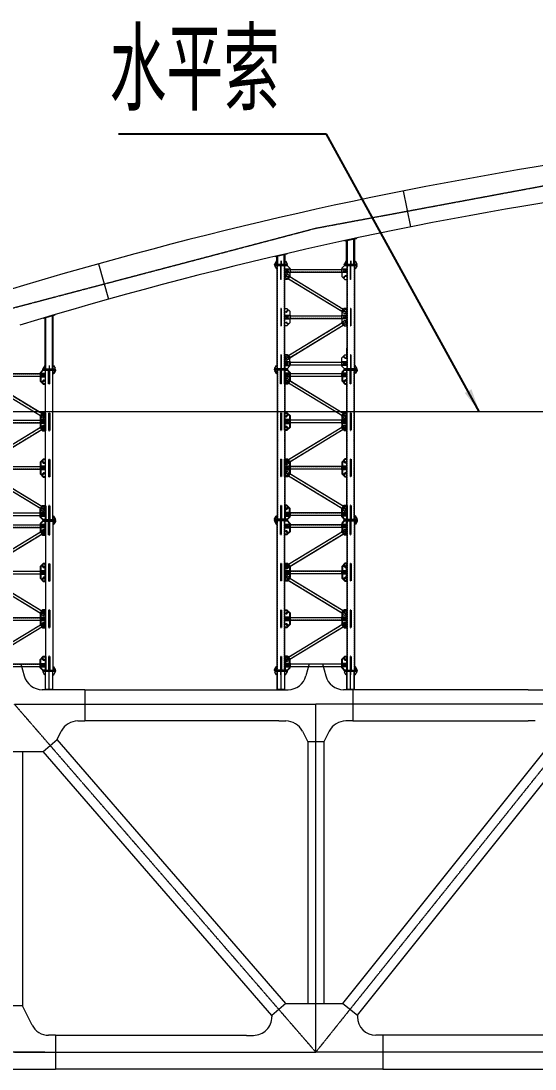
# Model space of a CAD drawing. Extents: x -2876908 to 633791, y -1383861 to 872234.
# Drawn here: x -272537 to -250370, y 749165 to 794340 of the extents above; entities that cross this region are included whole.
import ezdxf

# ---------------------------------------------------------------- set-up
doc = ezdxf.new("R2010")
doc.units = 0
doc.header["$LTSCALE"] = 5
doc.header["$MEASUREMENT"] = 0
for name, pattern in [('ACAD_ISO10W100', [18, 12, -3, 0, -3]), ('CENTER', [2, 1.25, -0.25, 0.25, -0.25]), ('DASHED', [0.75, 0.5, -0.25])]:
    doc.linetypes.add(name, pattern=pattern)
doc.layers.get('0').update_dxf_attribs({"linetype": 'CONTINUOUS', "lineweight": 25})
for name, color, linetype, lineweight in [('2细实线', 5, 'CONTINUOUS', 18), ('3中心线', 6, 'CENTER', 18), ('5标注', 3, 'CONTINUOUS', 15), ('6文本', 7, 'CONTINUOUS', 15), ('7边界线', 8, 'CONTINUOUS', 15), ('DIM', 3, 'CONTINUOUS', 0), ('STGJ_BOLT_THIN', 9, 'CONTINUOUS', 0), ('STXT_XG_END_THIN', 2, 'CONTINUOUS', 0), ('STXT_XG_THIN', 2, 'CONTINUOUS', 0), ('STXT_XG_TNDSH', 6, 'DASHED', 0)]:
    doc.layers.add(name, color=color, linetype=linetype, lineweight=lineweight)
doc.layers.add('M_Prof', color=2, linetype='CONTINUOUS')
doc.layers.add('M_Profx', color=2, linetype='CONTINUOUS')
doc.styles.add('TSSD_Dimension', font='tssdeng.shx', dxfattribs={"width": 0.7, "bigfont": 'hztxt.shx'})
doc.styles.add('TSSD_NORM', font='tssdeng.shx', dxfattribs={"width": 0.7, "bigfont": 'hztxt.shx'})
doc.dimstyles.new('TSSD_100_100', dxfattribs={"dimtxt": 300, "dimasz": 100, "dimexe": 100, "dimexo": 250, "dimgap": 100, "dimtad": 1, "dimdec": 0, "dimzin": 0, "dimdsep": 46, "dimtxsty": 'TSSD_Dimension', "dimblk": 'ARCHTICK', "dimblk1": 'ARCHTICK', "dimblk2": 'ARCHTICK', "dimcen": 0, "dimdle": 100, "dimclrt": 7, "dimadec": 0, "dimazin": 0, "dimtfac": 1, "dimtdec": 0, "dimtix": 1, "dimtmove": 2, "dimatfit": 3, "dimfxl": 1, "dimtolj": 1, "dimtzin": 0, "dimarcsym": 0})

# ---------------------------------------------------------------- blocks, each defined once
blk = doc.blocks.new('f234w2')
at = {"layer": '3中心线'}
for p, q in [((414704, -13474), (401704, 1526)), ((401704, 1526), (414704, 1526)), ((414704, -13474), (426704, 1526)), ((426704, 1526), (414704, 1526)), ((414704, -13474), (414704, 1526)), ((403013, -13474), (388704, -13474)), ((401704, -13474), (414704, -13474)), ((428013, -13474), (414704, -13474))]:
    blk.add_line(p, q, dxfattribs=at)
at = {"layer": '7边界线'}
for p, q in [((401988, 3265), (402130, 2741)), ((414419, 3265), (414277, 2741)), ((414419, 3265), (414988, 3265)), ((414988, 3265), (415130, 2741)), ((404744, 2150), (402902, 2150)), ((404744, 2150), (413505, 2150)), ((404744, 2150), (404744, 800)), ((416300, 2150), (415902, 2150)), ((423855, 2150), (416300, 2150)), ((416300, 2150), (416300, 800)), ((423855, 2150), (425505, 2150)), ((404444, 800), (404744, 800)), ((413107, 800), (404744, 800)), ((413107, 800), (413407, 800)), ((416300, 800), (416000, 800)), ((416300, 800), (423855, 800)), ((424155, 800), (423855, 800)), ((402947, -520), (403552, 4)), ((403552, 4), (403728, 358)), ((413410, -11371), (403552, 4)), ((414123, 358), (414354, -104)), ((415284, 358), (415054, -104)), ((414354, -104), (414354, -11376)), ((415054, -104), (414354, -104)), ((415054, -104), (415054, -11376)), ((415870, -11376), (424955, -20)), ((400757, -520), (402947, -520)), ((402054, -520), (402054, -11481)), ((412805, -11895), (402947, -520)), ((416494, -11876), (425579, -520)), ((402054, -11481), (401354, -11481)), ((402465, -12304), (402054, -11481)), ((413415, -11376), (412810, -11900)), ((413415, -11376), (415870, -11376)), ((415870, -11376), (416494, -11876)), ((412810, -11900), (412810, -11950)), ((416494, -11876), (416494, -11946)), ((403480, -12746), (403180, -12746)), ((403480, -12746), (403480, -14202)), ((403480, -12746), (411710, -12746)), ((411710, -12746), (411710, -12750)), ((411710, -12750), (412010, -12750)), ((417594, -12746), (417294, -12746)), ((424927, -12746), (417594, -12746)), ((417594, -12746), (417594, -14202)), ((391918, -14202), (403480, -14202)), ((417594, -14202), (403480, -14202)), ((417594, -14202), (428480, -14202))]:
    blk.add_line(p, q, dxfattribs=at)
for centre, start, end in [((402902, 2950), 195.1751, 270), ((413505, 2950), 270, 344.8249), ((415902, 2950), 195.1751, 270), ((404444, 0), 90, 153.4349), ((413407, 0), 26.5651, 90), ((416000, 0), 90, 153.4349), ((412010, -11950), 269.9983, 0), ((417294, -11946), 180, 270), ((403180, -11946), 206.5651, 270)]:
    blk.add_arc(centre, 800, start, end, dxfattribs=at)
blk = doc.blocks.new('立面图')
at = {"layer": '3中心线'}
blk.add_lwpolyline([(340445, 946), (349873, 5710), (362873, 11231), (375873, 15705), (388873, 19130), (400873, 21362), (412873, 22701), (424873, 23148), (436873, 22701), (448873, 21362), (460873, 19130), (473873, 15705), (486873, 11231), (499873, 5710), (509301, 946)], dxfattribs=at)
at = {"layer": '7边界线', "ltscale": 0.1}
for p, q in [((392644, 20732), (392952, 19180)), ((379500, 17593), (379929, 16065))]:
    blk.add_line(p, q, dxfattribs=at)
for centre, radius, start, end in [((426713, -151010), 175088, 98.52519, 106.95875), ((426612, -150318), 172808, 98.52687, 106.99449)]:
    blk.add_arc(centre, radius, start, end, dxfattribs=at)
at = {"layer": '5标注'}
blk.add_blockref('f234w2', (-25830, -2913), dxfattribs=at)
blk = doc.blocks.new('孔')
blk.add_circle((22022, 20887), 13.3)
at = {"layer": 'STGJ_BOLT_THIN'}
for p, q in [((21992, 20887), (22052, 20887)), ((22022, 20917), (22022, 20857))]:
    blk.add_line(p, q, dxfattribs=at)
blk = doc.blocks.new('6.5M11')
at = {"color": 5}
for p, q in [((128499, 27955), (128499, 28558)), ((128519, 27955), (128519, 28558)), ((128519, 27955), (128499, 27955)), ((128499, 24701), (128499, 23955)), ((128499, 24701), (128519, 24701)), ((128519, 24701), (128519, 23955)), ((128519, 23955), (128499, 23955))]:
    blk.add_line(p, q, dxfattribs=at)
for p, q in [((128499, 28377), (128519, 28377)), ((128499, 28350), (128519, 28350)), ((128499, 28307), (128519, 28307)), ((128499, 28280), (128519, 28280)), ((128499, 28114), (128519, 28114)), ((128499, 28088), (128519, 28088)), ((128499, 28078), (128519, 28078)), ((128499, 28051), (128519, 28051)), ((128499, 26605), (128519, 26605)), ((128499, 26579), (128519, 26579)), ((128499, 26569), (128519, 26569)), ((128499, 26543), (128519, 26543)), ((128499, 26377), (128519, 26377)), ((128499, 26350), (128519, 26350)), ((128499, 26307), (128519, 26307)), ((128499, 26280), (128519, 26280)), ((128499, 26101), (128519, 26101)), ((128499, 26065), (128519, 26065)), ((128519, 24605), (128499, 24605)), ((128519, 24579), (128499, 24579)), ((128519, 24569), (128499, 24569)), ((128519, 24543), (128499, 24543)), ((128519, 24377), (128499, 24377)), ((128519, 24350), (128499, 24350)), ((128519, 24307), (128499, 24307)), ((128519, 24280), (128499, 24280)), ((128519, 24101), (128499, 24101)), ((128519, 24065), (128499, 24065)), ((128519, 22605), (128499, 22605)), ((128519, 22579), (128499, 22579)), ((128519, 22569), (128499, 22569)), ((128519, 22543), (128499, 22543)), ((128519, 22377), (128499, 22377)), ((128519, 22350), (128499, 22350)), ((128519, 22307), (128499, 22307)), ((128519, 22280), (128499, 22280))]:
    blk.add_line(p, q)
at = {"color": 241}
for p, q in [((128499, 26701), (128499, 25955)), ((128519, 26701), (128499, 26701)), ((128519, 26701), (128519, 25955)), ((128499, 25955), (128519, 25955)), ((128499, 22701), (128499, 22093)), ((128499, 22701), (128519, 22701)), ((128519, 22701), (128519, 22093))]:
    blk.add_line(p, q, dxfattribs=at)
at = {"color": 6}
for points in [[(128247, 28578), (128772, 28578), (128772, 28558), (128247, 28558)], [(128247, 22078), (128772, 22078), (128772, 22098), (128247, 22098)]]:
    blk.add_lwpolyline(points, close=True, dxfattribs=at)
for points in [[(128247, 28558), (128247, 28528), (128317, 28408), (128347, 28408)], [(128247, 28558), (128247, 28528), (128317, 28408), (128347, 28408)], [(128247, 22098), (128247, 22128), (128317, 22248), (128347, 22248)], [(128247, 22098), (128247, 22128), (128317, 22248), (128347, 22248)]]:
    blk.add_lwpolyline(points, dxfattribs=at)
at = {"color": 241}
for points in [[(128672, 28558), (128772, 28558), (128882, 28438), (128882, 28109), (128789, 27955), (128672, 27955), (128672, 28558)], [(128672, 24701), (128789, 24701), (128882, 24548), (128882, 24109), (128789, 23955), (128672, 23955), (128672, 24701)]]:
    blk.add_lwpolyline(points, dxfattribs=at)
at = {"color": 5}
for points in [[(128672, 26701), (128761, 26701), (128882, 26580), (128882, 26077), (128761, 25955), (128672, 25955), (128672, 26701)], [(128672, 22701), (128672, 22098), (128772, 22098), (128882, 22218), (128882, 22580), (128761, 22701), (128672, 22701)]]:
    blk.add_lwpolyline(points, dxfattribs=at)
at = {"layer": 'STXT_XG_END_THIN'}
for p, q in [((128347, 28558), (128672, 28558)), ((128347, 22098), (128672, 22098))]:
    blk.add_line(p, q, dxfattribs=at)
at = {"layer": 'STXT_XG_THIN', "color": 2}
for p, q in [((128347, 28558), (128347, 22098)), ((128672, 28558), (128672, 22098))]:
    blk.add_line(p, q, dxfattribs=at)
at = {"layer": 'STXT_XG_TNDSH', "color": 2}
for p, q in [((128355, 28558), (128355, 22098)), ((128664, 28558), (128664, 22098))]:
    blk.add_line(p, q, dxfattribs=at)
for p in [(106715, 7476), (106715, 7406), (106715, 7213), (106775, 7177), (106785, 7476), (106785, 7406), (106715, 5476), (106715, 5406), (106785, 5476), (106785, 5406), (106715, 5213), (106765, 5164), (106715, 3476), (106715, 3406), (106715, 3213), (106775, 3177), (106785, 3476), (106785, 3406)]:
    blk.add_blockref('孔', p)
at = {"xscale": -1, "rotation": 180}
for p in [(106715, 47443), (106715, 47251), (106715, 47181), (106765, 47493), (106785, 47251), (106785, 47181), (106715, 45443), (106775, 45480), (106765, 43493), (106715, 43443), (106715, 43251), (106715, 43181), (106785, 43251), (106785, 43181)]:
    blk.add_blockref('孔', p, dxfattribs=at)
blk = doc.blocks.new('6.5M222')
at = {"color": 241}
for p, q in [((130499, 27955), (130499, 28558)), ((130519, 27955), (130519, 28558)), ((130519, 27955), (130499, 27955)), ((130499, 24701), (130499, 23955)), ((130499, 24701), (130519, 24701)), ((130519, 24701), (130519, 23955)), ((130519, 23955), (130499, 23955))]:
    blk.add_line(p, q, dxfattribs=at)
for p, q in [((130499, 28377), (130519, 28377)), ((130499, 28350), (130519, 28350)), ((130499, 28307), (130519, 28307)), ((130499, 28280), (130519, 28280)), ((130499, 28114), (130519, 28114)), ((130499, 28088), (130519, 28088)), ((130499, 28078), (130519, 28078)), ((130499, 28051), (130519, 28051)), ((130499, 26605), (130519, 26605)), ((130499, 26579), (130519, 26579)), ((130499, 26569), (130519, 26569)), ((130499, 26543), (130519, 26543)), ((130499, 26377), (130519, 26377)), ((130499, 26350), (130519, 26350)), ((130499, 26307), (130519, 26307)), ((130499, 26280), (130519, 26280)), ((130499, 26101), (130519, 26101)), ((130499, 26065), (130519, 26065)), ((130519, 24605), (130499, 24605)), ((130519, 24579), (130499, 24579)), ((130519, 24569), (130499, 24569)), ((130519, 24543), (130499, 24543)), ((130519, 24377), (130499, 24377)), ((130519, 24350), (130499, 24350)), ((130519, 24307), (130499, 24307)), ((130519, 24280), (130499, 24280)), ((130519, 24101), (130499, 24101)), ((130519, 24065), (130499, 24065)), ((130499, 22605), (130519, 22605)), ((130499, 22579), (130519, 22579)), ((130499, 22569), (130519, 22569)), ((130499, 22543), (130519, 22543)), ((130499, 22377), (130519, 22377)), ((130499, 22350), (130519, 22350)), ((130499, 22307), (130519, 22307)), ((130499, 22280), (130519, 22280))]:
    blk.add_line(p, q)
at = {"color": 5}
for p, q in [((130499, 26701), (130499, 25955)), ((130519, 26701), (130499, 26701)), ((130519, 26701), (130519, 25955)), ((130499, 25955), (130519, 25955)), ((130499, 22701), (130499, 22098)), ((130519, 22701), (130499, 22701)), ((130519, 22701), (130519, 22098))]:
    blk.add_line(p, q, dxfattribs=at)
for points in [[(130347, 28558), (130247, 28558), (130137, 28438), (130137, 28077), (130258, 27955), (130347, 27955)], [(130347, 24701), (130258, 24701), (130137, 24580), (130137, 24077), (130258, 23955), (130347, 23955)]]:
    blk.add_lwpolyline(points, dxfattribs=at)
at = {"color": 6}
for points in [[(130772, 28578), (130247, 28578), (130247, 28558), (130772, 28558)], [(130772, 22078), (130247, 22078), (130247, 22098), (130772, 22098)]]:
    blk.add_lwpolyline(points, close=True, dxfattribs=at)
for points in [[(130772, 28558), (130772, 28528), (130702, 28408), (130672, 28408)], [(130772, 28558), (130772, 28528), (130702, 28408), (130672, 28408)], [(130772, 22098), (130772, 22128), (130702, 22248), (130672, 22248)], [(130772, 22098), (130772, 22128), (130702, 22248), (130672, 22248)]]:
    blk.add_lwpolyline(points, dxfattribs=at)
at = {"color": 241}
for points in [[(130347, 26701), (130230, 26701), (130137, 26548), (130137, 26109), (130230, 25955), (130347, 25955), (130347, 26701)], [(130347, 22701), (130347, 22098), (130247, 22098), (130137, 22218), (130137, 22548), (130230, 22701), (130347, 22701)]]:
    blk.add_lwpolyline(points, dxfattribs=at)
at = {"layer": 'STXT_XG_END_THIN'}
for p, q in [((130672, 28558), (130347, 28558)), ((130672, 22098), (130347, 22098))]:
    blk.add_line(p, q, dxfattribs=at)
at = {"layer": 'STXT_XG_THIN', "color": 2}
for p, q in [((130347, 22098), (130347, 28558)), ((130672, 22098), (130672, 28558))]:
    blk.add_line(p, q, dxfattribs=at)
at = {"layer": 'STXT_XG_TNDSH', "color": 2}
for p, q in [((130355, 22098), (130355, 28558)), ((130664, 22098), (130664, 28558))]:
    blk.add_line(p, q, dxfattribs=at)
at = {"xscale": -1}
for p in [(152234, 7476), (152234, 7406), (152254, 7164), (152304, 7476), (152304, 7406), (152304, 7213), (152234, 5476), (152234, 5406), (152304, 5476), (152304, 5406), (152244, 5177), (152304, 5213), (152234, 3476), (152234, 3406), (152254, 3164), (152304, 3476), (152304, 3406), (152304, 3213)]:
    blk.add_blockref('孔', p, dxfattribs=at)
at = {"rotation": 180}
for p in [(152244, 47480), (152304, 47443), (152254, 45493), (152304, 45443), (152244, 43480), (152234, 43251), (152234, 43181), (152304, 43443), (152304, 43251), (152304, 43181)]:
    blk.add_blockref('孔', p, dxfattribs=at)
blk = doc.blocks.new('sahdlfhaskfhkjs')
at = {"layer": 'STXT_XG_END_THIN', "color": 3}
for p, q in [((11556664, 547825), (11556664, 547665)), ((11556664, 547665), (11556874, 547665)), ((11559299, 547665), (11559299, 547825)), ((11556664, 545825), (11556664, 545665)), ((11559299, 545665), (11559299, 545825)), ((11556664, 545665), (11556874, 545665)), ((11556664, 543825), (11556664, 543665)), ((11556664, 543665), (11556874, 543665)), ((11559299, 543665), (11559299, 543825)), ((11556664, 541825), (11556664, 541665)), ((11556664, 541665), (11556874, 541665)), ((11559299, 541665), (11559299, 541825))]:
    blk.add_line(p, q, dxfattribs=at)
at = {"layer": 'STXT_XG_THIN', "color": 3}
for p, q in [((11556874, 547825), (11556664, 547825)), ((11556864, 547825), (11556864, 547665)), ((11556874, 547825), (11556874, 547665)), ((11559089, 547802), (11556874, 547802)), ((11559089, 547688), (11556874, 547688)), ((11559089, 547825), (11559089, 547665)), ((11559299, 547825), (11559089, 547825)), ((11559299, 547665), (11559089, 547665)), ((11559099, 547825), (11559099, 547665)), ((11556874, 545825), (11556664, 545825)), ((11556864, 545825), (11556864, 545665)), ((11556874, 545825), (11556874, 545665)), ((11559089, 545802), (11556874, 545802)), ((11559089, 545825), (11559089, 545665)), ((11559299, 545825), (11559089, 545825)), ((11559099, 545825), (11559099, 545665)), ((11559089, 545688), (11556874, 545688)), ((11559299, 545665), (11559089, 545665)), ((11556874, 543825), (11556664, 543825)), ((11556864, 543825), (11556864, 543665)), ((11556874, 543825), (11556874, 543665)), ((11559089, 543802), (11556874, 543802)), ((11559089, 543688), (11556874, 543688)), ((11559089, 543825), (11559089, 543665)), ((11559299, 543825), (11559089, 543825)), ((11559299, 543665), (11559089, 543665)), ((11559099, 543825), (11559099, 543665)), ((11556874, 541825), (11556664, 541825)), ((11556864, 541825), (11556864, 541665)), ((11556874, 541825), (11556874, 541665)), ((11559089, 541802), (11556874, 541802)), ((11559089, 541688), (11556874, 541688)), ((11559089, 541825), (11559089, 541665)), ((11559299, 541825), (11559089, 541825)), ((11559299, 541665), (11559089, 541665)), ((11559099, 541825), (11559099, 541665))]:
    blk.add_line(p, q, dxfattribs=at)
at = {"layer": 'STXT_XG_THIN', "color": 241}
for p, q in [((11556664, 547530), (11556712, 547609)), ((11556664, 547530), (11556664, 547451)), ((11556870, 547513), (11556712, 547609)), ((11556862, 547519), (11556779, 547382)), ((11556664, 547451), (11556787, 547377)), ((11556870, 547513), (11556787, 547377)), ((11559105, 545997), (11556799, 547396)), ((11559164, 546094), (11556858, 547494)), ((11559176, 546114), (11559093, 545977)), ((11559093, 545977), (11559251, 545881)), ((11559184, 546108), (11559101, 545972)), ((11559299, 546039), (11559176, 546114)), ((11559299, 545960), (11559251, 545881)), ((11559299, 545960), (11559299, 546039)), ((11559105, 545494), (11556799, 544094)), ((11559164, 545396), (11556858, 543997)), ((11559093, 545513), (11559251, 545609)), ((11559176, 545377), (11559093, 545513)), ((11559184, 545382), (11559101, 545519)), ((11559299, 545451), (11559176, 545377)), ((11559299, 545530), (11559251, 545609)), ((11559299, 545530), (11559299, 545451)), ((11556664, 544039), (11556787, 544114)), ((11556664, 543960), (11556664, 544039)), ((11556664, 543960), (11556712, 543881)), ((11556870, 543977), (11556712, 543881)), ((11556862, 543972), (11556779, 544108)), ((11556870, 543977), (11556787, 544114)), ((11556664, 543530), (11556712, 543609)), ((11556664, 543530), (11556664, 543451)), ((11556664, 543451), (11556787, 543377)), ((11556870, 543513), (11556712, 543609)), ((11556862, 543519), (11556779, 543382)), ((11556870, 543513), (11556787, 543377)), ((11559164, 542094), (11556858, 543494)), ((11559105, 541997), (11556799, 543396)), ((11559176, 542114), (11559093, 541977)), ((11559184, 542108), (11559101, 541972)), ((11559299, 542039), (11559176, 542114)), ((11559093, 541977), (11559251, 541881)), ((11559299, 541960), (11559251, 541881)), ((11559299, 541960), (11559299, 542039))]:
    blk.add_line(p, q, dxfattribs=at)
at = {"layer": 'STXT_XG_TNDSH', "color": 3}
for p, q in [((11559089, 547798), (11556874, 547798)), ((11559089, 547692), (11556874, 547692)), ((11559089, 545798), (11556874, 545798)), ((11559089, 545692), (11556874, 545692)), ((11559089, 543798), (11556874, 543798)), ((11559089, 543692), (11556874, 543692)), ((11559089, 541798), (11556874, 541798)), ((11559089, 541692), (11556874, 541692))]:
    blk.add_line(p, q, dxfattribs=at)
at = {"layer": 'STXT_XG_TNDSH', "color": 241}
for p, q in [((11559107, 546000), (11556801, 547400)), ((11559162, 546091), (11556856, 547490)), ((11559107, 545490), (11556801, 544091)), ((11559162, 545400), (11556856, 544000)), ((11559162, 542091), (11556856, 543490)), ((11559107, 542000), (11556801, 543400))]:
    blk.add_line(p, q, dxfattribs=at)
for name, p in [('6.5M11', (11427972, 519417)), ('6.5M222', (11428972, 519417))]:
    blk.add_blockref(name, p)
blk = doc.blocks.new('hslhfkdjsdkjf')
at = {"color": 6}
for p, q in [((10440927, 1364081), (10440927, 1364061)), ((10441452, 1364081), (10441452, 1364061))]:
    blk.add_line(p, q, dxfattribs=at)
blk.add_line((10441026, 1363281), (10441352, 1363281))
at = {"layer": 'DIM', "color": 6}
for p, q in [((10440927, 1364081), (10441452, 1364081)), ((10440927, 1364061), (10441452, 1364061)), ((10440927, 1364061), (10440927, 1364030)), ((10440997, 1363910), (10440927, 1364030)), ((10440997, 1363910), (10441026, 1363910)), ((10441184, 1363910), (10441184, 1364061)), ((10441184, 1363910), (10441194, 1363910)), ((10441194, 1363910), (10441194, 1364061)), ((10441382, 1363910), (10441352, 1363910)), ((10441382, 1363910), (10441452, 1364030)), ((10441452, 1364061), (10441452, 1364030))]:
    blk.add_line(p, q, dxfattribs=at)
at = {"layer": 'DIM', "color": 2}
for p, q in [((10441026, 1363281), (10441026, 1364061)), ((10441034, 1363281), (10441034, 1364061)), ((10441344, 1363281), (10441344, 1364061)), ((10441352, 1363281), (10441352, 1364061))]:
    blk.add_line(p, q, dxfattribs=at)
at = {"layer": 'DIM', "color": 1, "linetype": 'ACAD_ISO10W100', "ltscale": 0.02}
blk.add_line((10441189, 1363281), (10441189, 1364081), dxfattribs=at)
blk = doc.blocks.new('flhdasdhfksfdjl')
at = {"color": 241}
for p, q in [((11534671, 549419), (11534671, 550022)), ((11534691, 549419), (11534691, 550022)), ((11534671, 549419), (11534691, 549419)), ((11537671, 548165), (11537671, 547419)), ((11537671, 548165), (11537691, 548165)), ((11537691, 548165), (11537691, 547419)), ((11537691, 547419), (11537671, 547419)), ((11534671, 546165), (11534671, 545562)), ((11534671, 546165), (11534691, 546165)), ((11534691, 546165), (11534691, 545562))]:
    blk.add_line(p, q, dxfattribs=at)
for p, q in [((11534691, 549840), (11534671, 549840)), ((11534691, 549813), (11534671, 549813)), ((11537691, 549840), (11537671, 549840)), ((11537691, 549813), (11537671, 549813)), ((11534691, 549770), (11534671, 549770)), ((11534691, 549743), (11534671, 549743)), ((11534691, 549578), (11534671, 549578)), ((11534691, 549551), (11534671, 549551)), ((11534691, 549541), (11534671, 549541)), ((11534691, 549515), (11534671, 549515)), ((11537691, 549770), (11537671, 549770)), ((11537691, 549743), (11537671, 549743)), ((11537691, 549578), (11537671, 549578)), ((11537691, 549551), (11537671, 549551)), ((11537691, 549541), (11537671, 549541)), ((11537691, 549515), (11537671, 549515)), ((11534691, 548069), (11534671, 548069)), ((11534691, 548042), (11534671, 548042)), ((11534691, 548033), (11534671, 548033)), ((11534691, 548006), (11534671, 548006)), ((11537691, 548069), (11537671, 548069)), ((11537691, 548042), (11537671, 548042)), ((11537691, 548033), (11537671, 548033)), ((11537691, 548006), (11537671, 548006)), ((11534691, 547840), (11534671, 547840)), ((11534691, 547813), (11534671, 547813)), ((11534691, 547770), (11534671, 547770)), ((11534691, 547743), (11534671, 547743)), ((11534691, 547564), (11534671, 547564)), ((11534691, 547528), (11534671, 547528)), ((11537691, 547840), (11537671, 547840)), ((11537691, 547813), (11537671, 547813)), ((11537691, 547770), (11537671, 547770)), ((11537691, 547743), (11537671, 547743)), ((11537691, 547564), (11537671, 547564)), ((11537691, 547528), (11537671, 547528)), ((11534691, 546069), (11534671, 546069)), ((11534691, 546042), (11534671, 546042)), ((11534691, 546033), (11534671, 546033)), ((11534691, 546006), (11534671, 546006)), ((11534691, 545840), (11534671, 545840)), ((11534691, 545813), (11534671, 545813)), ((11534691, 545770), (11534671, 545770)), ((11534691, 545743), (11534671, 545743)), ((11537691, 546069), (11537671, 546069)), ((11537691, 546042), (11537671, 546042)), ((11537691, 546033), (11537671, 546033)), ((11537691, 546006), (11537671, 546006)), ((11537691, 545840), (11537671, 545840)), ((11537691, 545813), (11537671, 545813)), ((11537691, 545770), (11537671, 545770)), ((11537691, 545743), (11537671, 545743))]:
    blk.add_line(p, q)
at = {"color": 5}
for p, q in [((11537671, 549419), (11537671, 550022)), ((11537691, 549419), (11537691, 550022)), ((11537671, 549419), (11537691, 549419)), ((11534671, 548165), (11534671, 547419)), ((11534671, 548165), (11534691, 548165)), ((11534691, 548165), (11534691, 547419)), ((11534691, 547419), (11534671, 547419)), ((11537671, 546165), (11537671, 545562)), ((11537671, 546165), (11537691, 546165)), ((11537691, 546165), (11537691, 545562))]:
    blk.add_line(p, q, dxfattribs=at)
at = {"color": 6}
for points in [[(11534418, 550042), (11534943, 550042), (11534943, 550022), (11534418, 550022)], [(11537943, 550042), (11537418, 550042), (11537418, 550022), (11537943, 550022)], [(11534418, 545542), (11534943, 545542), (11534943, 545562), (11534418, 545562)], [(11537943, 545542), (11537418, 545542), (11537418, 545562), (11537943, 545562)]]:
    blk.add_lwpolyline(points, close=True, dxfattribs=at)
for points in [[(11534418, 550022), (11534418, 549992), (11534488, 549872), (11534518, 549872)], [(11534418, 550022), (11534418, 549992), (11534488, 549872), (11534518, 549872)], [(11537943, 550022), (11537943, 549992), (11537873, 549872), (11537843, 549872)], [(11537943, 550022), (11537943, 549992), (11537873, 549872), (11537843, 549872)], [(11534418, 545562), (11534418, 545592), (11534488, 545712), (11534518, 545712)], [(11534418, 545562), (11534418, 545592), (11534488, 545712), (11534518, 545712)], [(11537943, 545562), (11537943, 545592), (11537873, 545712), (11537843, 545712)], [(11537943, 545562), (11537943, 545592), (11537873, 545712), (11537843, 545712)]]:
    blk.add_lwpolyline(points, dxfattribs=at)
at = {"color": 5}
for points in [[(11534843, 550022), (11534943, 550022), (11535054, 549902), (11535054, 549540), (11534932, 549419), (11534843, 549419)], [(11537518, 548165), (11537429, 548165), (11537308, 548043), (11537308, 547540), (11537429, 547419), (11537518, 547419)], [(11534843, 546165), (11534843, 545562), (11534943, 545562), (11535054, 545682), (11535054, 546043), (11534932, 546165), (11534843, 546165)]]:
    blk.add_lwpolyline(points, dxfattribs=at)
at = {"color": 241}
for points in [[(11537518, 550022), (11537418, 550022), (11537308, 549897), (11537308, 549572), (11537401, 549419), (11537518, 549419), (11537518, 550022)], [(11534843, 548165), (11534960, 548165), (11535054, 548011), (11535054, 547572), (11534960, 547419), (11534843, 547419), (11534843, 548165)], [(11537518, 546165), (11537518, 545562), (11537418, 545562), (11537308, 545687), (11537308, 546011), (11537401, 546165), (11537518, 546165)]]:
    blk.add_lwpolyline(points, dxfattribs=at)
at = {"layer": 'DIM'}
for p, q in [((11534843, 545997), (11534843, 546449)), ((11537518, 546210), (11537518, 546547))]:
    blk.add_line(p, q, dxfattribs=at)
at = {"layer": 'STXT_XG_END_THIN'}
for p, q in [((11534518, 550022), (11534843, 550022)), ((11537843, 550022), (11537518, 550022)), ((11534518, 545562), (11534843, 545562)), ((11537843, 545562), (11537518, 545562))]:
    blk.add_line(p, q, dxfattribs=at)
at = {"layer": 'STXT_XG_END_THIN', "color": 3}
for p, q in [((11534863, 549872), (11534863, 549712)), ((11537498, 549712), (11537498, 549872)), ((11534863, 549712), (11535074, 549712)), ((11534863, 547872), (11534863, 547712)), ((11534863, 547712), (11535074, 547712)), ((11537498, 547712), (11537498, 547872)), ((11534863, 545872), (11534863, 545712)), ((11534863, 545712), (11535074, 545712)), ((11537498, 545712), (11537498, 545872))]:
    blk.add_line(p, q, dxfattribs=at)
at = {"layer": 'STXT_XG_THIN', "color": 2}
for p, q in [((11534518, 550022), (11534518, 545562)), ((11534843, 550022), (11534843, 545562)), ((11537518, 545562), (11537518, 550022)), ((11537843, 545562), (11537843, 550022))]:
    blk.add_line(p, q, dxfattribs=at)
at = {"layer": 'STXT_XG_THIN', "color": 3}
for p, q in [((11535074, 549872), (11534863, 549872)), ((11535064, 549872), (11535064, 549712)), ((11535074, 549872), (11535074, 549712)), ((11537288, 549849), (11535074, 549849)), ((11537288, 549872), (11537288, 549712)), ((11537498, 549872), (11537288, 549872)), ((11537298, 549872), (11537298, 549712)), ((11537288, 549735), (11535074, 549735)), ((11537498, 549712), (11537288, 549712)), ((11535074, 547872), (11534863, 547872)), ((11535064, 547872), (11535064, 547712)), ((11535074, 547872), (11535074, 547712)), ((11537288, 547849), (11535074, 547849)), ((11537288, 547735), (11535074, 547735)), ((11537288, 547872), (11537288, 547712)), ((11537498, 547872), (11537288, 547872)), ((11537498, 547712), (11537288, 547712)), ((11537298, 547872), (11537298, 547712)), ((11535074, 545872), (11534863, 545872)), ((11535064, 545872), (11535064, 545712)), ((11535074, 545872), (11535074, 545712)), ((11537288, 545849), (11535074, 545849)), ((11537288, 545735), (11535074, 545735)), ((11537288, 545872), (11537288, 545712)), ((11537498, 545872), (11537288, 545872)), ((11537498, 545712), (11537288, 545712)), ((11537298, 545872), (11537298, 545712))]:
    blk.add_line(p, q, dxfattribs=at)
at = {"layer": 'STXT_XG_THIN', "color": 241}
for p, q in [((11537304, 549540), (11534998, 548141)), ((11537363, 549443), (11535057, 548043)), ((11537292, 549560), (11537450, 549656)), ((11537375, 549423), (11537292, 549560)), ((11537383, 549428), (11537300, 549565)), ((11537498, 549498), (11537375, 549423)), ((11537498, 549577), (11537450, 549656)), ((11537498, 549577), (11537498, 549498)), ((11534863, 548085), (11534986, 548160)), ((11534863, 548007), (11534863, 548085)), ((11534863, 548007), (11534911, 547927)), ((11535069, 548023), (11534911, 547927)), ((11535061, 548018), (11534978, 548155)), ((11535069, 548023), (11534986, 548160)), ((11534863, 547577), (11534911, 547656)), ((11534863, 547577), (11534863, 547498)), ((11535069, 547560), (11534911, 547656)), ((11535061, 547565), (11534978, 547428)), ((11535069, 547560), (11534986, 547423)), ((11537363, 546141), (11535057, 547540)), ((11534863, 547498), (11534986, 547423)), ((11537304, 546043), (11534998, 547443)), ((11537375, 546160), (11537292, 546023)), ((11537292, 546023), (11537450, 545927)), ((11537383, 546155), (11537300, 546018)), ((11537498, 546085), (11537375, 546160)), ((11537498, 546007), (11537450, 545927)), ((11537498, 546007), (11537498, 546085))]:
    blk.add_line(p, q, dxfattribs=at)
at = {"layer": 'STXT_XG_TNDSH', "color": 2}
for p, q in [((11534526, 550022), (11534526, 545562)), ((11534835, 550022), (11534835, 545562)), ((11537526, 545562), (11537526, 550022)), ((11537835, 545562), (11537835, 550022))]:
    blk.add_line(p, q, dxfattribs=at)
at = {"layer": 'STXT_XG_TNDSH', "color": 3}
for p, q in [((11537288, 549845), (11535074, 549845)), ((11537288, 549739), (11535074, 549739)), ((11537288, 547845), (11535074, 547845)), ((11537288, 547739), (11535074, 547739)), ((11537288, 545845), (11535074, 545845)), ((11537288, 545739), (11535074, 545739))]:
    blk.add_line(p, q, dxfattribs=at)
at = {"layer": 'STXT_XG_TNDSH', "color": 241}
for p, q in [((11537306, 549537), (11535000, 548137)), ((11537361, 549446), (11535055, 548047)), ((11537361, 546137), (11535055, 547537)), ((11537306, 546047), (11535000, 547446))]:
    blk.add_line(p, q, dxfattribs=at)
for p in [(11512886, 528939), (11512886, 528869), (11512956, 528939), (11512956, 528869), (11512886, 528677), (11512936, 528627), (11512886, 526939), (11512886, 526869), (11512886, 526677), (11512946, 526640), (11512956, 526939), (11512956, 526869)]:
    blk.add_blockref('孔', p)
at = {"xscale": -1}
for p in [(11559405, 528939), (11559405, 528869), (11559475, 528939), (11559475, 528869), (11559415, 528640), (11559475, 528677), (11559405, 526939), (11559405, 526869), (11559425, 526627), (11559475, 526939), (11559475, 526869), (11559475, 526677)]:
    blk.add_blockref('孔', p, dxfattribs=at)
at = {"xscale": -1, "rotation": 180}
for p in [(11512886, 568907), (11512946, 568943), (11512886, 566907), (11512886, 566714), (11512886, 566644), (11512936, 566956), (11512956, 566714), (11512956, 566644)]:
    blk.add_blockref('孔', p, dxfattribs=at)
at = {"rotation": 180}
for p in [(11559425, 568956), (11559475, 568907), (11559405, 566714), (11559405, 566644), (11559415, 566943), (11559475, 566907), (11559475, 566714), (11559475, 566644)]:
    blk.add_blockref('孔', p, dxfattribs=at)
blk = doc.blocks.new('tisheng2')
at = {"layer": '2细实线'}
blk.add_line((-103984, -11690), (20066, -11690), dxfattribs=at)
blk = doc.blocks.new('_ArchTick')
at = {"color": 0, "linetype": 'ByBlock', "const_width": 0.5}
blk.add_lwpolyline([(-0.707, -0.707), (0.707, 0.707)], dxfattribs=at)

msp = doc.modelspace()

# ---------------------------------------------------------------- linework, layer by layer
for p, q in [((-261583.555, 783825.139), (-261583.555, 783845.139)), ((-261058.555, 783825.139), (-261058.555, 783845.139)), ((-258583.555, 783825.139), (-258583.555, 783845.139)), ((-258058.555, 783825.139), (-258058.555, 783845.139)), ((-271583.556, 779317.216), (-271583.556, 779337.216)), ((-271058.556, 779317.216), (-271058.556, 779337.216))]:
    msp.add_line(p, q)
at = {"layer": '7边界线'}
for p, q in [((-261483.655, 783995.139), (-261513.055, 783995.139)), ((-261129.055, 783995.139), (-261158.455, 783995.139)), ((-258483.655, 783995.139), (-258513.055, 783995.139)), ((-258129.055, 783995.139), (-258158.455, 783995.139)), ((-271483.657, 779487.216), (-271513.056, 779487.216)), ((-271129.056, 779487.216), (-271158.456, 779487.216))]:
    msp.add_line(p, q, dxfattribs=at)
for points in [[(-258074.544, 784954.983), (-258564.2, 784852.297), (-258568.308, 784871.883), (-258078.651, 784974.57)], [(-261074.916, 784282.248), (-261563.388, 784174.066), (-261567.715, 784193.605), (-261079.244, 784301.787)], [(-271078.145, 781655.134), (-271557.3, 781511.195), (-271563.058, 781530.361), (-271083.903, 781674.3)]]:
    msp.add_lwpolyline(points, close=True, dxfattribs=at)
at = {"layer": 'DIM'}
for p, q in [((-261513.055, 783995.139), (-261583.555, 783875.139)), ((-261583.555, 783845.139), (-261583.555, 783875.139)), ((-261058.555, 783845.139), (-261583.555, 783845.139)), ((-261058.555, 783825.139), (-261583.555, 783825.139)), ((-261326.055, 783995.139), (-261326.055, 783845.139)), ((-261316.055, 783995.139), (-261316.055, 783845.139)), ((-261129.055, 783995.139), (-261058.555, 783875.139)), ((-261058.555, 783845.139), (-261058.555, 783875.139)), ((-258513.055, 783995.139), (-258583.555, 783875.139)), ((-258583.555, 783845.139), (-258583.555, 783875.139)), ((-258058.555, 783845.139), (-258583.555, 783845.139)), ((-258058.555, 783825.139), (-258583.555, 783825.139)), ((-258326.055, 783995.139), (-258326.055, 783845.139)), ((-258316.055, 783995.139), (-258316.055, 783845.139)), ((-258129.055, 783995.139), (-258058.555, 783875.139)), ((-258058.555, 783845.139), (-258058.555, 783875.139)), ((-271513.056, 779487.216), (-271583.556, 779367.216)), ((-271583.556, 779337.216), (-271583.556, 779367.216)), ((-271058.556, 779337.216), (-271583.556, 779337.216)), ((-271058.556, 779317.216), (-271583.556, 779317.216)), ((-271326.056, 779487.216), (-271326.056, 779337.216)), ((-271316.056, 779487.216), (-271316.056, 779337.216)), ((-271129.056, 779487.216), (-271058.556, 779367.216)), ((-271058.556, 779337.216), (-271058.556, 779367.216))]:
    msp.add_line(p, q, dxfattribs=at)
at = {"layer": 'M_Prof'}
for p, q in [((-258483.655, 783825.139), (-258483.655, 784869.188)), ((-258158.455, 783825.139), (-258158.455, 784937.386)), ((-261158.455, 783825.139), (-261158.455, 784263.747)), ((-261483.655, 783825.139), (-261483.655, 784191.724)), ((-271483.657, 779317.216), (-271483.657, 781533.318)), ((-271158.456, 779317.216), (-271158.456, 781631.009))]:
    msp.add_line(p, q, dxfattribs=at)
at = {"layer": 'M_Profx'}
for p, q in [((-258475.65, 783825.139), (-258475.65, 784870.867)), ((-258166.46, 783825.139), (-258166.46, 784935.708)), ((-261166.46, 783825.139), (-261166.46, 784261.974)), ((-261475.65, 783825.139), (-261475.65, 784193.497)), ((-271475.652, 779317.216), (-271475.652, 781535.722)), ((-271166.461, 779317.216), (-271166.461, 781628.604))]:
    msp.add_line(p, q, dxfattribs=at)

# ---------------------------------------------------------------- block references
for p in [(-11830802.552, 231322.079), (-11817802.551, 231330.003)]:
    msp.add_blockref('sahdlfhaskfhkjs', p)
at = {"xscale": -1}
for p in [(11285160.44, 224822.079), (11298160.441, 224830.003)]:
    msp.add_blockref('sahdlfhaskfhkjs', p, dxfattribs=at)
at = {"layer": '2细实线'}
msp.add_blockref('tisheng2', (-181837.052, 789201.092), dxfattribs=at)
at = {"layer": '5标注'}
msp.add_blockref('立面图', (-648694.383, 766279.851), dxfattribs=at)
at = {"layer": 'DIM', "xscale": -1}
for name, p in [('flhdasdhfksfdjl', (11276359.543, 233783.446)), ('hslhfkdjsdkjf', (10169868.264, -597763.405)), ('hslhfkdjsdkjf', (10179868.265, -597755.482)), ('hslhfkdjsdkjf', (10182868.265, -597755.482))]:
    msp.add_blockref(name, p, dxfattribs=at)

# ---------------------------------------------------------------- texts
at = {"layer": '6文本', "insert": (-261366.028, 790467.269), "char_height": 3500, "attachment_point": 9, "style": 'TSSD_NORM'}
msp.add_mtext('水平索', dxfattribs=at)

# ---------------------------------------------------------------- leaders
at = {"layer": 'DIM', "annotation_type": 0, "has_hookline": 1, "hookline_direction": 1, "text_width": 6964.173}
msp.add_leader([(-252772.605, 777508.307), (-259366.028, 789467.269), (-260366.028, 789467.269)], dimstyle='TSSD_100_100', override={"dimtxt": 3000, "dimasz": 1000, "dimexe": 1000, "dimexo": 2500, "dimgap": 1000, "dimdle": 1000}, dxfattribs=at)

doc.saveas('drawing.dxf')
